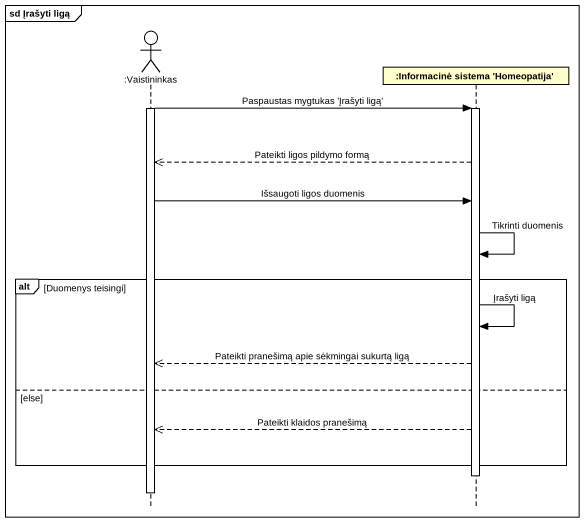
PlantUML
@startuml
mainframe sd Įrašyti ligą
hide footbox
actor ":Vaistininkas" as Vaistininkas
participant ":Informacinė sistema 'Homeopatija'" as Informacinė_sistema

activate Vaistininkas
Vaistininkas -> Informacinė_sistema : Paspaustas mygtukas 'Įrašyti ligą'
activate Informacinė_sistema
Informacinė_sistema -->> Vaistininkas : Pateikti ligos pildymo formą
Vaistininkas -> Informacinė_sistema : Išsaugoti ligos duomenis
Informacinė_sistema -> Informacinė_sistema : Tikrinti duomenis
alt Duomenys teisingi
  Informacinė_sistema -> Informacinė_sistema : Įrašyti ligą
  Informacinė_sistema -->> Vaistininkas : Pateikti pranešimą apie sėkmingai sukurtą ligą
else else
  Informacinė_sistema -->> Vaistininkas : Pateikti klaidos pranešimą
end
deactivate Informacinė_sistema
deactivate Vaistininkas
@enduml
